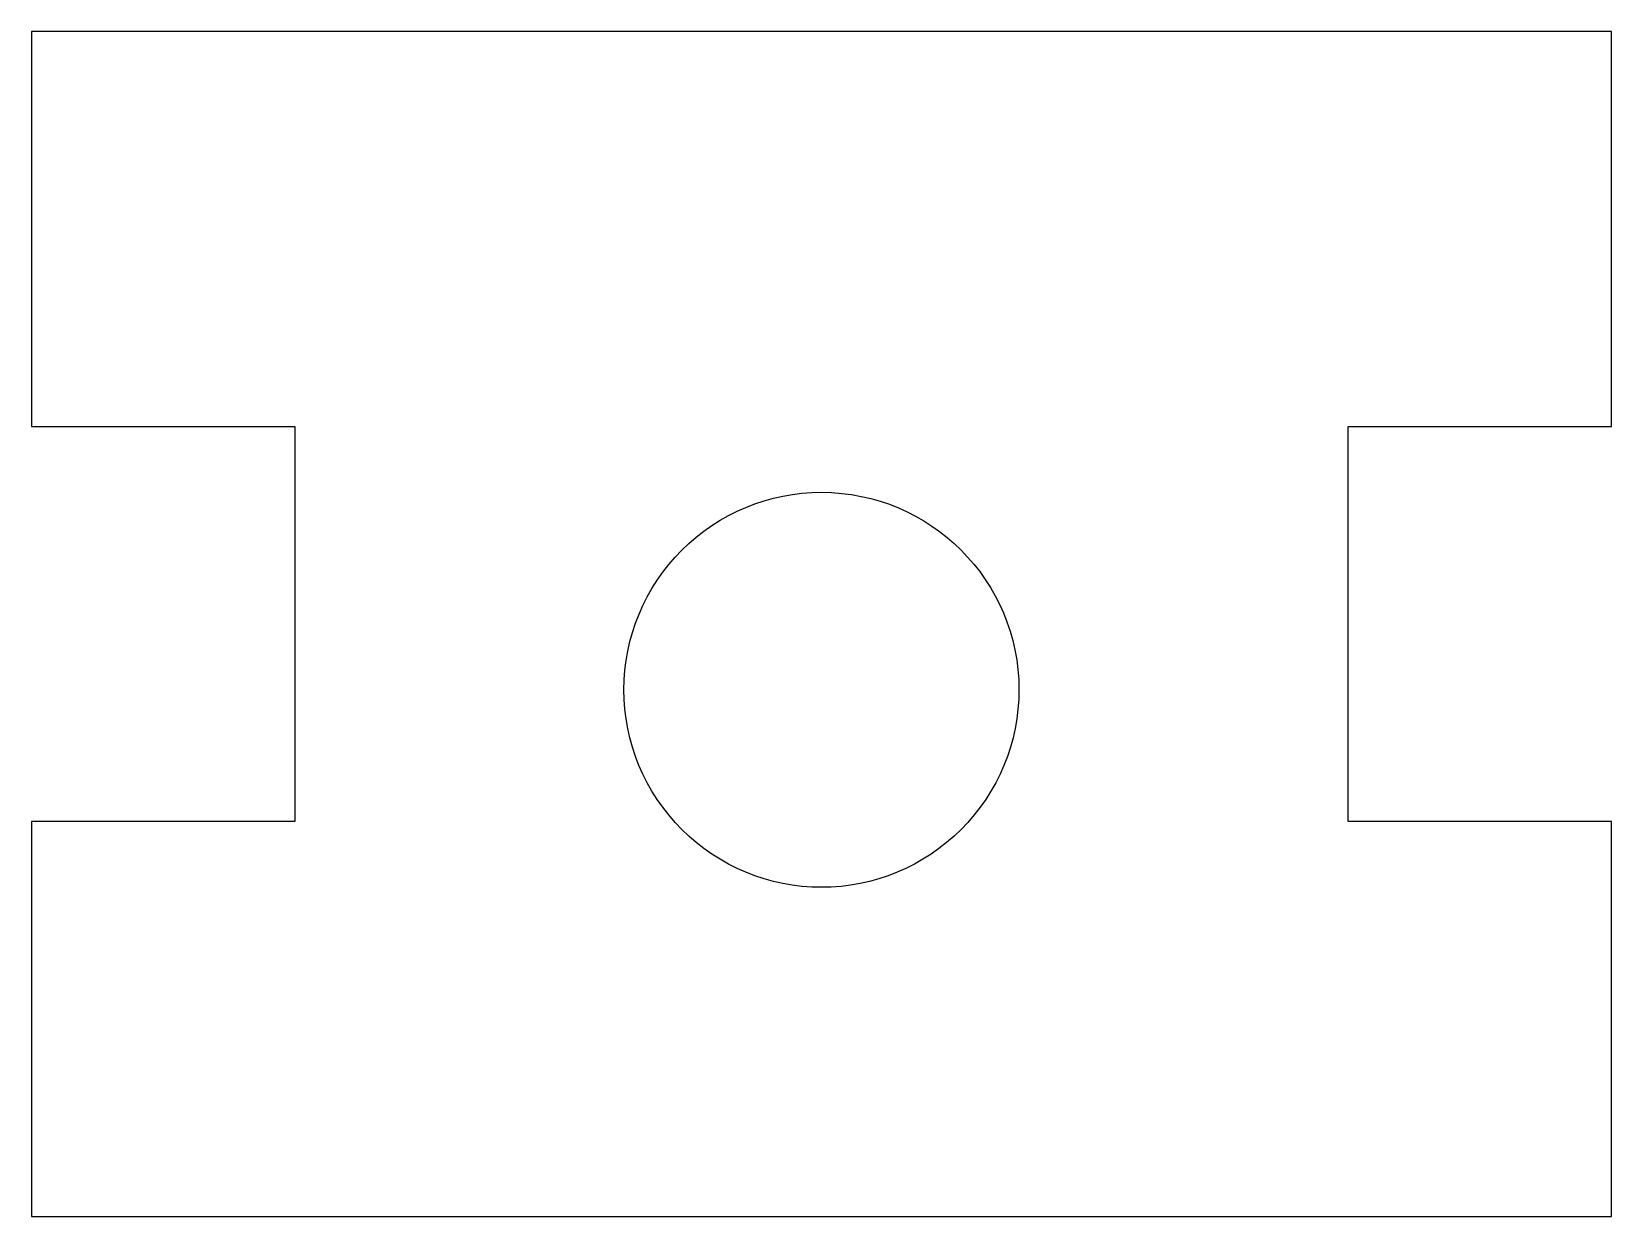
# Model space of a CAD drawing. Extents: x -6 to 6, y -4 to 5.
import ezdxf

# ---------------------------------------------------------------- set-up
doc = ezdxf.new("R2010")
doc.units = 0
doc.layers.add('Layer_1', color=7, linetype='CONTINUOUS')

msp = doc.modelspace()

# ---------------------------------------------------------------- linework, layer by layer
at = {"layer": 'Layer_1', "color": 7}
for p, q in [((-5.99981, 4.999991), (-5.99981, 2.00028)), ((-4, 4.999991), (-5.99981, 4.999991)), ((-5.99981, 4.999991), (-5.99981, 4.999991)), ((3.999786, 4.999991), (-4, 4.999991)), ((6.000146, 4.999991), (3.999786, 4.999991)), ((6.000146, 2.00028), (6.000146, 4.999991)), ((-5.99981, 2.00028), (-4, 2.00028)), ((-4, 2.00028), (-4, -0.999997)), ((3.999786, -0.999997), (3.999786, 2.00028)), ((3.999786, 2.00028), (6.000146, 2.00028)), ((0.00017, 1.500323), (0.00017, 1.500323)), ((-4, -0.999997), (-5.99981, -0.999997)), ((-5.99981, -0.999997), (-5.99981, -3.999708)), ((6.000146, -0.999997), (3.999786, -0.999997)), ((6.000146, -3.999708), (6.000146, -0.999997)), ((-5.99981, -3.999708), (-4, -3.999708)), ((-4, -3.999708), (3.999786, -3.999708)), ((3.999786, -3.999708), (6.000146, -3.999708))]:
    msp.add_line(p, q, dxfattribs=at)
for points in [[(-1.060709, 1.061174), (-0.77932, 1.342462), (-0.397703, 1.500431), (0.00017, 1.500323)], [(0.00017, 1.500323), (0.82849, 1.500243), (1.499954, 0.828773), (1.500026, 0.000453)], [(-1.500239, 0.000453), (-1.500205, 0.398326), (-1.342098, 0.779885), (-1.060709, 1.061174)], [(-1.060899, -1.060615), (-1.342303, -0.77921), (-1.500347, -0.397513), (-1.500239, 0.000453)], [(1.500026, 0.000453), (1.500133, -0.397417), (1.342165, -0.779031), (1.06088, -1.060419)], [(0.00017, -1.499953), (-0.397796, -1.500062), (-0.779494, -1.342019), (-1.060899, -1.060615)], [(1.06088, -1.060419), (0.779595, -1.341807), (0.39804, -1.499915), (0.00017, -1.499953)]]:
    msp.add_open_spline(points, degree=3, dxfattribs=at)

doc.saveas('drawing.dxf')
